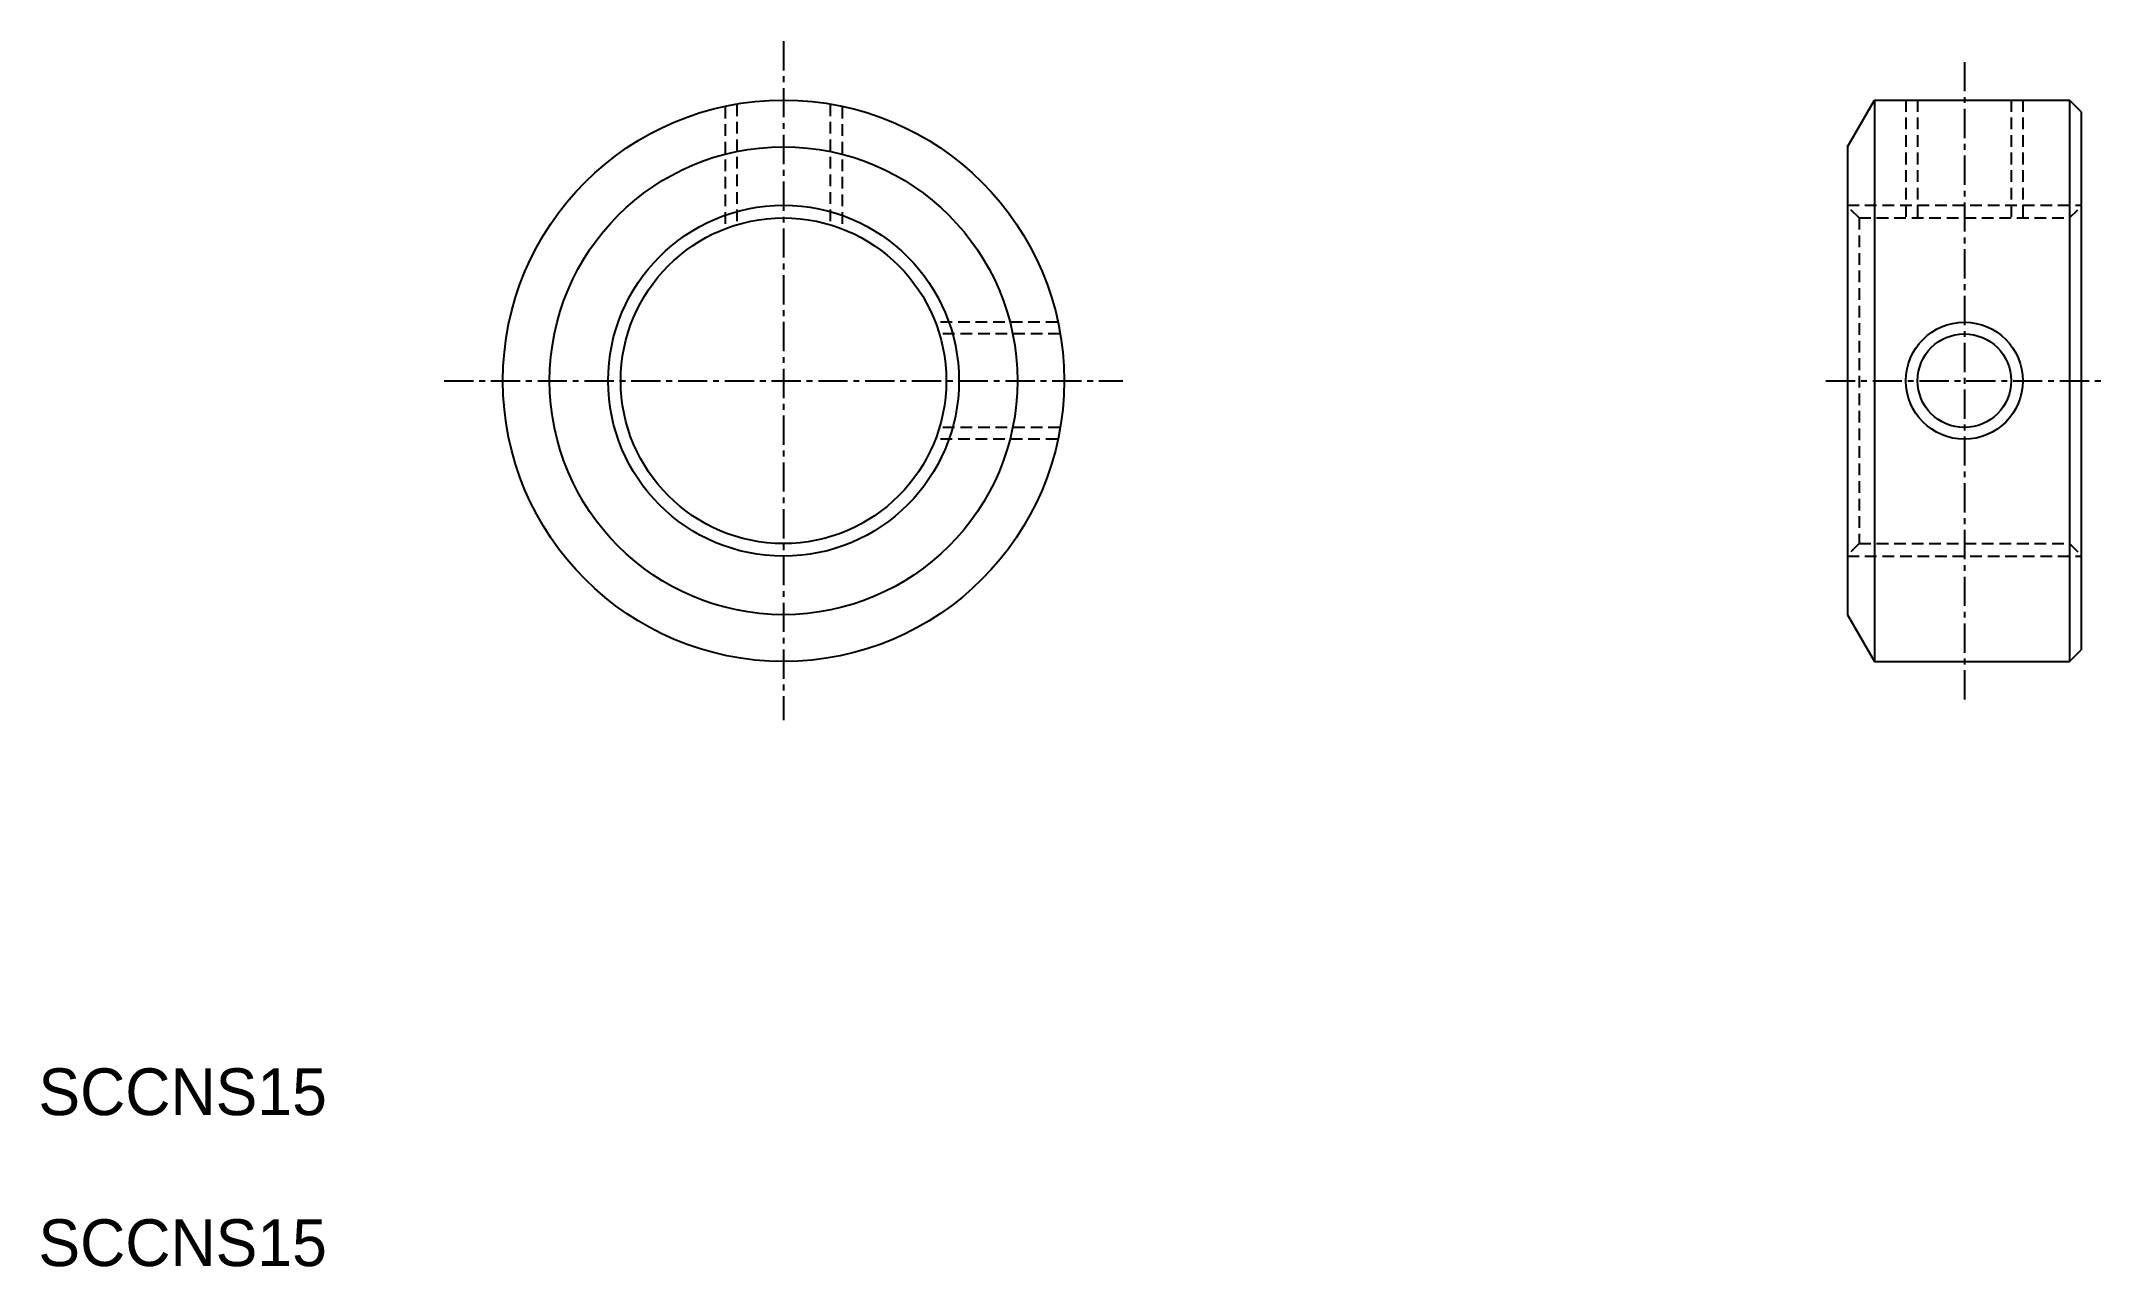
# Model space of a CAD drawing. Extents: x 31.5 to 119.6, y 81 to 133.4.
import ezdxf

# ---------------------------------------------------------------- set-up
doc = ezdxf.new("R2010")
doc.units = 0
doc.linetypes.add('CENTER', pattern=[2, 1.25, -0.25, 0.25, -0.25])
doc.linetypes.add('DASHED', pattern=[0.75, 0.5, -0.25])
doc.layers.get('0').update_dxf_attribs({"linetype": 'CONTINUOUS'})
doc.layers.add('CENTER', color=1, linetype='CENTER')

msp = doc.modelspace()

# ---------------------------------------------------------------- linework, layer by layer
at = {"color": 3, "linetype": 'DASHED'}
for p, q in [((60.732, 130.577), (60.732, 125.359)), ((61.232, 130.681), (61.232, 125.53)), ((65.232, 130.681), (65.232, 125.53)), ((65.732, 130.577), (65.732, 125.359)), ((111.222, 130.865), (111.222, 125.824)), ((111.722, 130.865), (111.722, 125.824)), ((115.722, 130.865), (115.722, 125.824)), ((116.222, 130.865), (116.222, 125.824)), ((108.722, 126.365), (118.722, 126.365)), ((109.222, 125.824), (108.722, 126.324)), ((110.722, 126.324), (110.722, 126.324)), ((112.722, 126.324), (112.722, 126.324)), ((118.222, 125.824), (118.722, 126.324)), ((109.222, 125.824), (109.222, 111.906)), ((109.222, 125.824), (118.222, 125.824)), ((118.222, 125.824), (118.222, 111.906)), ((74.944, 121.365), (69.727, 121.365)), ((75.049, 120.865), (69.897, 120.865)), ((74.944, 116.365), (69.727, 116.365)), ((75.049, 116.865), (69.897, 116.865)), ((109.222, 111.906), (108.722, 111.406)), ((108.722, 111.365), (118.722, 111.365)), ((109.222, 111.906), (118.222, 111.906)), ((110.722, 111.406), (110.722, 111.406)), ((112.722, 111.406), (112.722, 111.406)), ((118.222, 111.906), (118.722, 111.406))]:
    msp.add_line(p, q, dxfattribs=at)
at = {"color": 7, "linetype": 'CONTINUOUS'}
for p, q in [((108.722, 128.865), (109.877, 130.865)), ((109.877, 130.865), (109.877, 106.865)), ((109.877, 130.865), (118.222, 130.865)), ((118.722, 130.365), (118.222, 130.865)), ((118.222, 130.865), (118.222, 106.865)), ((118.722, 130.365), (118.722, 107.365)), ((108.722, 128.865), (108.722, 108.865)), ((108.722, 108.865), (109.877, 106.865)), ((109.877, 106.865), (118.222, 106.865)), ((118.222, 106.865), (118.722, 107.365))]:
    msp.add_line(p, q, dxfattribs=at)
for centre, radius in [((63.232, 118.865), 12), ((63.232, 118.865), 10), ((63.232, 118.865), 6.959), ((113.722, 118.865), 2)]:
    msp.add_circle(centre, radius, dxfattribs=at)
at = {"color": 3, "linetype": 'CONTINUOUS'}
for centre, radius in [((63.232, 118.865), 7.5), ((113.722, 118.865), 2.5)]:
    msp.add_circle(centre, radius, dxfattribs=at)
at = {"layer": 'CENTER', "color": 1, "linetype": 'CENTER'}
for p, q in [((63.232, 133.377), (63.232, 104.353)), ((113.722, 132.488), (113.722, 105.241)), ((48.72, 118.865), (77.744, 118.865)), ((107.804, 118.865), (119.64, 118.865))]:
    msp.add_line(p, q, dxfattribs=at)

# ---------------------------------------------------------------- texts
at = {"color": 7, "linetype": 'CONTINUOUS'}
for p in [(31.371, 87.473), (31.371, 81.021)]:
    msp.add_text('SCCNS15', height=2, dxfattribs=at).set_placement(p)

doc.saveas('drawing.dxf')
